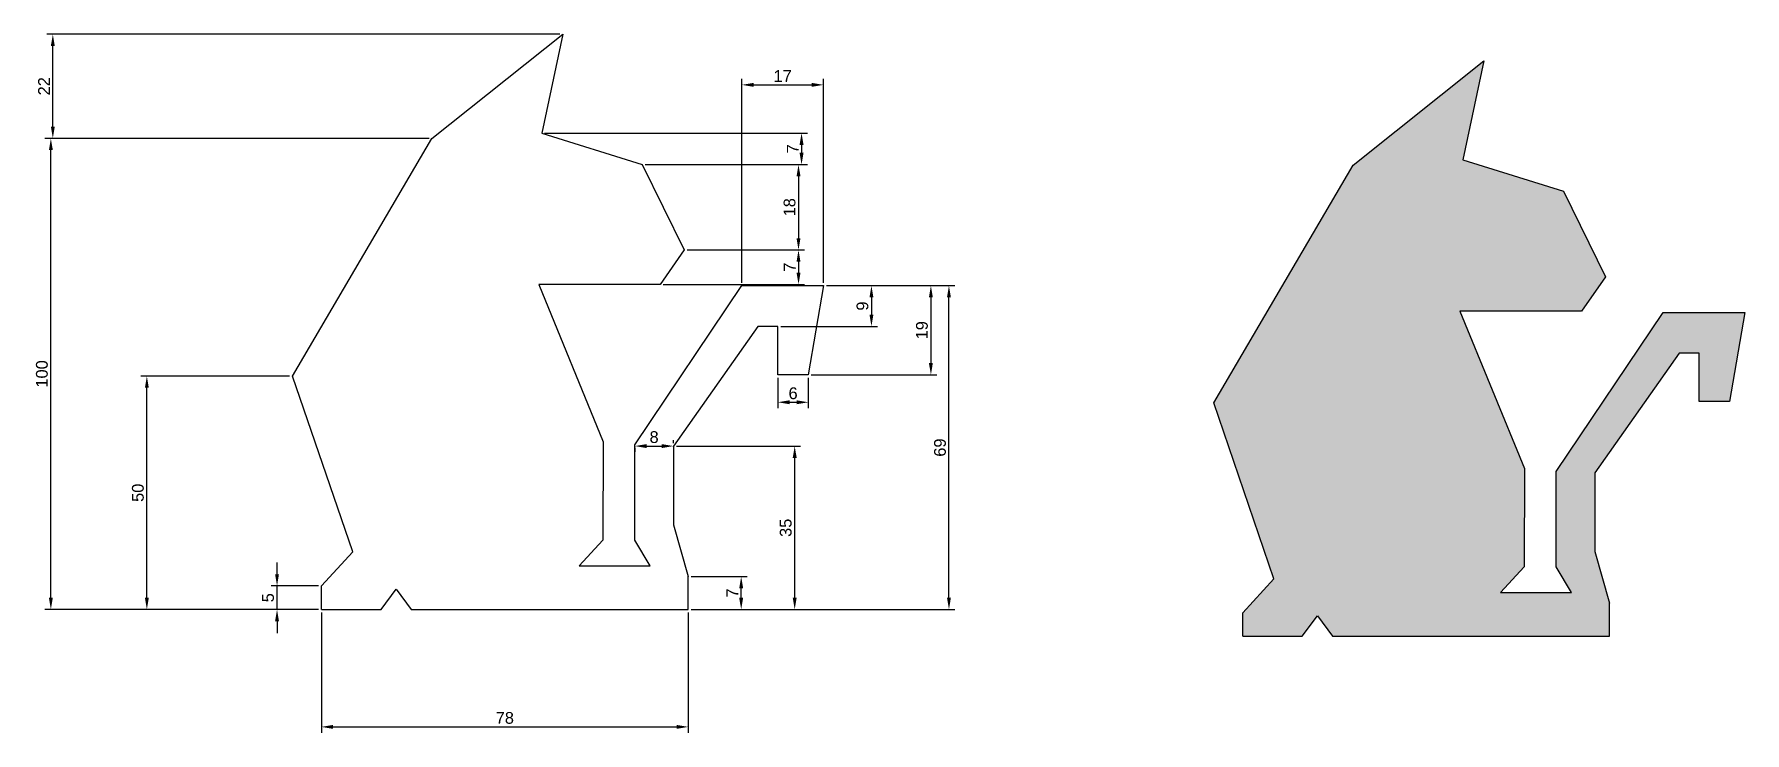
# Model space of a CAD drawing. Header units: millimetres. Extents: x 251 to 614, y 659 to 807.
import ezdxf

# ---------------------------------------------------------------- set-up
doc = ezdxf.new("R2010")
doc.units = ezdxf.units.MM
doc.styles.get("Standard").update_dxf_attribs({"font": 'arial.ttf'})
doc.dimstyles.new('ISO-25', dxfattribs={"dimtxt": 2.5, "dimasz": 2.5, "dimexe": 1.25, "dimexo": 0.625, "dimtad": 1, "dimdec": 0, "dimtxsty": 'Standard', "dimcen": 2.5, "dimclrd": 3, "dimclrt": 2, "dimadec": 0, "dimazin": 0, "dimtfac": 1, "dimtdec": 0, "dimtmove": 0, "dimatfit": 3, "dimfxl": 1, "dimarcsym": 0})

# ---------------------------------------------------------------- blocks, each defined once
blk = doc.blocks.new('*D100')
at = {"color": 0, "lineweight": -2, "transparency": 16777216}
for p, q in [((311.57, 684.21), (311.57, 658.64)), ((389.57, 684.21), (389.57, 658.64))]:
    blk.add_line(p, q, dxfattribs=at)
at = {"color": 3, "lineweight": -2, "transparency": 16777216}
blk.add_line((314.07, 659.89), (387.07, 659.89), dxfattribs=at)
at = {"color": 3, "transparency": 16777216}
for points in [[(314.07, 660.31), (314.07, 659.48), (311.57, 659.89)], [(387.07, 660.31), (387.07, 659.48), (389.57, 659.89)]]:
    blk.add_solid(points, dxfattribs=at)
at = {"layer": 'Defpoints', "color": 0, "transparency": 16777216}
for p in [(311.57, 684.84), (389.57, 684.84), (389.57, 659.89)]:
    blk.add_point(p, dxfattribs=at)
at = {"color": 2, "transparency": 16777216, "insert": (350.57, 661.79), "char_height": 2.5, "attachment_point": 5}
blk.add_mtext('78', dxfattribs=at)
blk = doc.blocks.new('*D101')
at = {"color": 0, "lineweight": -2, "transparency": 16777216}
for p, q in [((390.2, 691.84), (402.07, 691.84)), ((390.2, 684.84), (402.07, 684.84))]:
    blk.add_line(p, q, dxfattribs=at)
at = {"color": 3, "lineweight": -2, "transparency": 16777216}
blk.add_line((400.82, 687.34), (400.82, 689.34), dxfattribs=at)
at = {"color": 3, "transparency": 16777216}
for points in [[(400.4, 689.34), (401.24, 689.34), (400.82, 691.84)], [(400.4, 687.34), (401.24, 687.34), (400.82, 684.84)]]:
    blk.add_solid(points, dxfattribs=at)
at = {"layer": 'Defpoints', "color": 0, "transparency": 16777216}
for p in [(389.57, 691.84), (400.82, 691.84), (389.57, 684.84)]:
    blk.add_point(p, dxfattribs=at)
at = {"color": 2, "transparency": 16777216, "insert": (398.95, 688.34), "char_height": 2.5, "attachment_point": 5, "rotation": 90}
blk.add_mtext('7', dxfattribs=at)
blk = doc.blocks.new('*D102')
at = {"color": 3, "lineweight": -2, "transparency": 16777216}
for p, q in [((302.14, 692.34), (302.14, 694.84)), ((302.14, 684.84), (302.14, 689.84)), ((302.14, 682.34), (302.14, 679.84))]:
    blk.add_line(p, q, dxfattribs=at)
at = {"color": 0, "lineweight": -2, "transparency": 16777216}
for p, q in [((310.95, 689.84), (300.89, 689.84)), ((310.95, 684.84), (300.89, 684.84))]:
    blk.add_line(p, q, dxfattribs=at)
at = {"color": 3, "transparency": 16777216}
for points in [[(301.72, 692.34), (302.55, 692.34), (302.14, 689.84)], [(301.72, 682.34), (302.55, 682.34), (302.14, 684.84)]]:
    blk.add_solid(points, dxfattribs=at)
at = {"layer": 'Defpoints', "color": 0, "transparency": 16777216}
for p in [(302.14, 689.84), (311.57, 689.84), (311.57, 684.84)]:
    blk.add_point(p, dxfattribs=at)
at = {"color": 2, "transparency": 16777216, "insert": (300.24, 687.34), "char_height": 2.5, "attachment_point": 5, "rotation": 90}
blk.add_mtext('5', dxfattribs=at)
blk = doc.blocks.new('*D103')
at = {"color": 0, "lineweight": -2, "transparency": 16777216}
for p, q in [((304.78, 734.45), (273.21, 734.45)), ((310.95, 684.84), (273.21, 684.84))]:
    blk.add_line(p, q, dxfattribs=at)
at = {"color": 3, "lineweight": -2, "transparency": 16777216}
blk.add_line((274.46, 687.34), (274.46, 731.95), dxfattribs=at)
at = {"color": 3, "transparency": 16777216}
for points in [[(274.05, 731.95), (274.88, 731.95), (274.46, 734.45)], [(274.05, 687.34), (274.88, 687.34), (274.46, 684.84)]]:
    blk.add_solid(points, dxfattribs=at)
at = {"layer": 'Defpoints', "color": 0, "transparency": 16777216}
for p in [(274.46, 734.45), (305.41, 734.45), (311.57, 684.84)]:
    blk.add_point(p, dxfattribs=at)
at = {"color": 2, "transparency": 16777216, "insert": (272.56, 709.64), "char_height": 2.5, "attachment_point": 5, "rotation": 90}
blk.add_mtext('50', dxfattribs=at)
blk = doc.blocks.new('*D104')
at = {"color": 0, "lineweight": -2, "transparency": 16777216}
for p, q in [((334.45, 784.96), (252.8, 784.96)), ((310.95, 684.84), (252.8, 684.84))]:
    blk.add_line(p, q, dxfattribs=at)
at = {"color": 3, "lineweight": -2, "transparency": 16777216}
blk.add_line((254.05, 687.34), (254.05, 782.46), dxfattribs=at)
at = {"color": 3, "transparency": 16777216}
for points in [[(253.64, 782.46), (254.47, 782.46), (254.05, 784.96)], [(253.64, 687.34), (254.47, 687.34), (254.05, 684.84)]]:
    blk.add_solid(points, dxfattribs=at)
at = {"layer": 'Defpoints', "color": 0, "transparency": 16777216}
for p in [(254.05, 784.96), (335.08, 784.96), (311.57, 684.84)]:
    blk.add_point(p, dxfattribs=at)
at = {"color": 2, "transparency": 16777216, "insert": (252.15, 734.9), "char_height": 2.5, "attachment_point": 5, "rotation": 90}
blk.add_mtext('100', dxfattribs=at)
blk = doc.blocks.new('*D105')
at = {"color": 0, "lineweight": -2, "transparency": 16777216}
for p, q in [((362.25, 807.09), (253.22, 807.09)), ((334.45, 784.96), (253.22, 784.96))]:
    blk.add_line(p, q, dxfattribs=at)
at = {"color": 3, "lineweight": -2, "transparency": 16777216}
blk.add_line((254.47, 787.46), (254.47, 804.59), dxfattribs=at)
at = {"color": 3, "transparency": 16777216}
for points in [[(254.05, 804.59), (254.89, 804.59), (254.47, 807.09)], [(254.05, 787.46), (254.89, 787.46), (254.47, 784.96)]]:
    blk.add_solid(points, dxfattribs=at)
at = {"layer": 'Defpoints', "color": 0, "transparency": 16777216}
for p in [(254.47, 807.09), (362.88, 807.09), (335.08, 784.96)]:
    blk.add_point(p, dxfattribs=at)
at = {"color": 2, "transparency": 16777216, "insert": (252.59, 796.03), "char_height": 2.5, "attachment_point": 5, "rotation": 90}
blk.add_mtext('22', dxfattribs=at)
blk = doc.blocks.new('*D106')
at = {"color": 0, "lineweight": -2, "transparency": 16777216}
for p, q in [((359.04, 786.08), (414.91, 786.08)), ((380.39, 779.39), (414.91, 779.39))]:
    blk.add_line(p, q, dxfattribs=at)
at = {"color": 3, "lineweight": -2, "transparency": 16777216}
blk.add_line((413.66, 783.58), (413.66, 781.89), dxfattribs=at)
at = {"color": 3, "transparency": 16777216}
for points in [[(413.24, 783.58), (414.08, 783.58), (413.66, 786.08)], [(413.24, 781.89), (414.08, 781.89), (413.66, 779.39)]]:
    blk.add_solid(points, dxfattribs=at)
at = {"layer": 'Defpoints', "color": 0, "transparency": 16777216}
for p in [(358.41, 786.08), (379.76, 779.39), (413.66, 779.39)]:
    blk.add_point(p, dxfattribs=at)
at = {"color": 2, "transparency": 16777216, "insert": (411.79, 782.74), "char_height": 2.5, "attachment_point": 5, "rotation": 90}
blk.add_mtext('7', dxfattribs=at)
blk = doc.blocks.new('*D107')
at = {"color": 0, "lineweight": -2, "transparency": 16777216}
for p, q in [((380.39, 779.39), (414.26, 779.39)), ((389.31, 761.24), (414.26, 761.24))]:
    blk.add_line(p, q, dxfattribs=at)
at = {"color": 3, "lineweight": -2, "transparency": 16777216}
blk.add_line((413.01, 776.89), (413.01, 763.74), dxfattribs=at)
at = {"color": 3, "transparency": 16777216}
for points in [[(412.59, 776.89), (413.43, 776.89), (413.01, 779.39)], [(412.59, 763.74), (413.43, 763.74), (413.01, 761.24)]]:
    blk.add_solid(points, dxfattribs=at)
at = {"layer": 'Defpoints', "color": 0, "transparency": 16777216}
for p in [(379.76, 779.39), (388.69, 761.24), (413.01, 761.24)]:
    blk.add_point(p, dxfattribs=at)
at = {"color": 2, "transparency": 16777216, "insert": (411.11, 770.32), "char_height": 2.5, "attachment_point": 5, "rotation": 90}
blk.add_mtext('18', dxfattribs=at)
blk = doc.blocks.new('*D108')
at = {"color": 0, "lineweight": -2, "transparency": 16777216}
for p, q in [((389.31, 761.24), (414.26, 761.24)), ((384.21, 753.92), (414.26, 753.92))]:
    blk.add_line(p, q, dxfattribs=at)
at = {"color": 3, "lineweight": -2, "transparency": 16777216}
blk.add_line((413.01, 758.74), (413.01, 756.42), dxfattribs=at)
at = {"color": 3, "transparency": 16777216}
for points in [[(412.59, 758.74), (413.43, 758.74), (413.01, 761.24)], [(412.59, 756.42), (413.43, 756.42), (413.01, 753.92)]]:
    blk.add_solid(points, dxfattribs=at)
at = {"layer": 'Defpoints', "color": 0, "transparency": 16777216}
for p in [(388.69, 761.24), (383.59, 753.92), (413.01, 753.92)]:
    blk.add_point(p, dxfattribs=at)
at = {"color": 2, "transparency": 16777216, "insert": (411.13, 757.58), "char_height": 2.5, "attachment_point": 5, "rotation": 90}
blk.add_mtext('7', dxfattribs=at)
blk = doc.blocks.new('*D109')
at = {"color": 0, "lineweight": -2, "transparency": 16777216}
for p, q in [((400.96, 754.29), (400.96, 797.58)), ((418.32, 754.29), (418.32, 797.58))]:
    blk.add_line(p, q, dxfattribs=at)
at = {"color": 3, "lineweight": -2, "transparency": 16777216}
blk.add_line((403.46, 796.33), (415.82, 796.33), dxfattribs=at)
at = {"color": 3, "transparency": 16777216}
for points in [[(403.46, 796.75), (403.46, 795.92), (400.96, 796.33)], [(415.82, 796.75), (415.82, 795.92), (418.32, 796.33)]]:
    blk.add_solid(points, dxfattribs=at)
at = {"layer": 'Defpoints', "color": 0, "transparency": 16777216}
for p in [(418.32, 796.33), (400.96, 753.67), (418.32, 753.67)]:
    blk.add_point(p, dxfattribs=at)
at = {"color": 2, "transparency": 16777216, "insert": (409.64, 798.21), "char_height": 2.5, "attachment_point": 5}
blk.add_mtext('17', dxfattribs=at)
blk = doc.blocks.new('*D110')
at = {"color": 0, "lineweight": -2, "transparency": 16777216}
for p, q in [((418.95, 753.67), (429.77, 753.67)), ((409.26, 744.99), (429.77, 744.99))]:
    blk.add_line(p, q, dxfattribs=at)
at = {"color": 3, "lineweight": -2, "transparency": 16777216}
blk.add_line((428.52, 751.17), (428.52, 747.49), dxfattribs=at)
at = {"color": 3, "transparency": 16777216}
for points in [[(428.1, 751.17), (428.93, 751.17), (428.52, 753.67)], [(428.1, 747.49), (428.93, 747.49), (428.52, 744.99)]]:
    blk.add_solid(points, dxfattribs=at)
at = {"layer": 'Defpoints', "color": 0, "transparency": 16777216}
for p in [(418.32, 753.67), (408.63, 744.99), (428.52, 744.99)]:
    blk.add_point(p, dxfattribs=at)
at = {"color": 2, "transparency": 16777216, "insert": (426.62, 749.33), "char_height": 2.5, "attachment_point": 5, "rotation": 90}
blk.add_mtext('9', dxfattribs=at)
blk = doc.blocks.new('*D111')
at = {"color": 0, "lineweight": -2, "transparency": 16777216}
for p, q in [((418.95, 753.67), (442.41, 753.67)), ((415.72, 734.7), (442.41, 734.7))]:
    blk.add_line(p, q, dxfattribs=at)
at = {"color": 3, "lineweight": -2, "transparency": 16777216}
blk.add_line((441.16, 751.17), (441.16, 737.2), dxfattribs=at)
at = {"color": 3, "transparency": 16777216}
for points in [[(440.74, 751.17), (441.57, 751.17), (441.16, 753.67)], [(440.74, 737.2), (441.57, 737.2), (441.16, 734.7)]]:
    blk.add_solid(points, dxfattribs=at)
at = {"layer": 'Defpoints', "color": 0, "transparency": 16777216}
for p in [(418.32, 753.67), (415.09, 734.7), (441.16, 734.7)]:
    blk.add_point(p, dxfattribs=at)
at = {"color": 2, "transparency": 16777216, "insert": (439.26, 744.18), "char_height": 2.5, "attachment_point": 5, "rotation": 90}
blk.add_mtext('19', dxfattribs=at)
blk = doc.blocks.new('*D112')
at = {"color": 0, "lineweight": -2, "transparency": 16777216}
for p, q in [((408.63, 734.07), (408.63, 727.63)), ((415.09, 734.07), (415.09, 727.63))]:
    blk.add_line(p, q, dxfattribs=at)
at = {"color": 3, "lineweight": -2, "transparency": 16777216}
blk.add_line((411.13, 728.88), (412.59, 728.88), dxfattribs=at)
at = {"color": 3, "transparency": 16777216}
for points in [[(411.13, 729.3), (411.13, 728.46), (408.63, 728.88)], [(412.59, 729.3), (412.59, 728.46), (415.09, 728.88)]]:
    blk.add_solid(points, dxfattribs=at)
at = {"layer": 'Defpoints', "color": 0, "transparency": 16777216}
for p in [(408.63, 734.7), (415.09, 734.7), (415.09, 728.88)]:
    blk.add_point(p, dxfattribs=at)
at = {"color": 2, "transparency": 16777216, "insert": (411.86, 730.78), "char_height": 2.5, "attachment_point": 5}
blk.add_mtext('6', dxfattribs=at)
blk = doc.blocks.new('*D113')
at = {"color": 0, "lineweight": -2, "transparency": 16777216}
for p, q in [((386.42, 720.19), (386.42, 720.82)), ((378.2, 719.21), (378.2, 718.32))]:
    blk.add_line(p, q, dxfattribs=at)
at = {"color": 3, "lineweight": -2, "transparency": 16777216}
blk.add_line((380.7, 719.57), (383.92, 719.57), dxfattribs=at)
at = {"color": 3, "transparency": 16777216}
for points in [[(380.7, 719.98), (380.7, 719.15), (378.2, 719.57)], [(383.92, 719.98), (383.92, 719.15), (386.42, 719.57)]]:
    blk.add_solid(points, dxfattribs=at)
at = {"layer": 'Defpoints', "color": 0, "transparency": 16777216}
for p in [(378.2, 719.83), (386.42, 719.57), (386.42, 719.57)]:
    blk.add_point(p, dxfattribs=at)
at = {"color": 2, "transparency": 16777216, "insert": (382.31, 721.47), "char_height": 2.5, "attachment_point": 5}
blk.add_mtext('8', dxfattribs=at)
blk = doc.blocks.new('*D114')
at = {"color": 0, "lineweight": -2, "transparency": 16777216}
for p, q in [((387.04, 719.57), (413.45, 719.57)), ((390.2, 684.84), (413.45, 684.84))]:
    blk.add_line(p, q, dxfattribs=at)
at = {"color": 3, "lineweight": -2, "transparency": 16777216}
blk.add_line((412.2, 687.34), (412.2, 717.07), dxfattribs=at)
at = {"color": 3, "transparency": 16777216}
for points in [[(411.78, 717.07), (412.62, 717.07), (412.2, 719.57)], [(411.78, 687.34), (412.62, 687.34), (412.2, 684.84)]]:
    blk.add_solid(points, dxfattribs=at)
at = {"layer": 'Defpoints', "color": 0, "transparency": 16777216}
for p in [(386.42, 719.57), (412.2, 719.57), (389.57, 684.84)]:
    blk.add_point(p, dxfattribs=at)
at = {"color": 2, "transparency": 16777216, "insert": (410.3, 702.2), "char_height": 2.5, "attachment_point": 5, "rotation": 90}
blk.add_mtext('35', dxfattribs=at)
blk = doc.blocks.new('*D115')
at = {"color": 0, "lineweight": -2, "transparency": 16777216}
for p, q in [((418.95, 753.67), (446.25, 753.67)), ((390.2, 684.84), (446.25, 684.84))]:
    blk.add_line(p, q, dxfattribs=at)
at = {"color": 3, "lineweight": -2, "transparency": 16777216}
blk.add_line((445, 687.34), (445, 751.17), dxfattribs=at)
at = {"color": 3, "transparency": 16777216}
for points in [[(444.58, 751.17), (445.41, 751.17), (445, 753.67)], [(444.58, 687.34), (445.41, 687.34), (445, 684.84)]]:
    blk.add_solid(points, dxfattribs=at)
at = {"layer": 'Defpoints', "color": 0, "transparency": 16777216}
for p in [(418.32, 753.67), (445, 753.67), (389.57, 684.84)]:
    blk.add_point(p, dxfattribs=at)
at = {"color": 2, "transparency": 16777216, "insert": (443.1, 719.25), "char_height": 2.5, "attachment_point": 5, "rotation": 90}
blk.add_mtext('69', dxfattribs=at)

msp = doc.modelspace()

# ---------------------------------------------------------------- hatches: boundary and pattern name
at = {"true_color": 0x000000}
h = msp.add_hatch(color=18, dxfattribs=at)
h.dxf.hatch_style = 1
h.paths.add_polyline_path([(553.65, 748.24), (579.47, 748.24), (584.56, 755.57), (575.64, 773.71), (554.29, 780.4), (558.75, 801.42), (530.95, 779.28), (501.28, 728.77), (514.1, 691.39), (507.45, 684.16), (507.45, 679.16), (520.13, 679.16), (523.36, 683.48), (526.55, 679.16), (585.45, 679.16), (585.45, 686.16), (582.3, 697.14), (582.3, 713.89), (600.27, 739.31), (604.51, 739.31), (604.51, 729.02), (610.97, 729.02), (614.2, 747.99), (596.84, 747.99), (574.08, 714.15), (574.08, 693.9), (577.38, 688.47), (562.28, 688.47), (567.32, 693.9), (567.36, 714.81)])

# ---------------------------------------------------------------- linework, layer by layer
for p, q in [((335.08, 784.96), (362.88, 807.09)), ((362.88, 807.09), (358.41, 786.08)), ((530.95, 779.28), (558.75, 801.42)), ((558.75, 801.42), (554.29, 780.4)), ((358.41, 786.08), (379.76, 779.39)), ((305.41, 734.45), (335.08, 784.96)), ((379.76, 779.39), (388.69, 761.24)), ((501.28, 728.77), (530.95, 779.28)), ((554.29, 780.4), (575.64, 773.71)), ((575.64, 773.71), (584.56, 755.57)), ((388.69, 761.24), (383.59, 753.92)), ((383.59, 753.92), (357.78, 753.92)), ((357.78, 753.92), (371.48, 720.49)), ((378.2, 719.83), (400.96, 753.67)), ((400.96, 753.67), (418.32, 753.67)), ((418.32, 753.67), (415.09, 734.7)), ((584.56, 755.57), (579.47, 748.24)), ((579.47, 748.24), (553.65, 748.24)), ((553.65, 748.24), (567.36, 714.81)), ((574.08, 714.15), (596.84, 747.99)), ((596.84, 747.99), (614.2, 747.99)), ((614.2, 747.99), (610.97, 729.02)), ((404.39, 744.99), (386.42, 719.57)), ((408.63, 744.99), (404.39, 744.99)), ((408.63, 734.7), (408.63, 744.99)), ((600.27, 739.31), (582.3, 713.89)), ((604.51, 739.31), (600.27, 739.31)), ((604.51, 729.02), (604.51, 739.31)), ((415.09, 734.7), (408.63, 734.7)), ((318.22, 697.07), (305.41, 734.45)), ((514.1, 691.39), (501.28, 728.77)), ((610.97, 729.02), (604.51, 729.02)), ((371.48, 720.49), (371.44, 699.58)), ((378.2, 699.57), (378.2, 719.83)), ((386.42, 719.57), (386.42, 702.82)), ((567.36, 714.81), (567.32, 693.9)), ((574.08, 693.9), (574.08, 714.15)), ((582.3, 713.89), (582.3, 697.14)), ((386.42, 702.82), (389.57, 691.84)), ((371.44, 699.58), (366.41, 694.15)), ((381.5, 694.15), (378.2, 699.57)), ((311.57, 689.84), (318.22, 697.07)), ((582.3, 697.14), (585.45, 686.16)), ((366.41, 694.15), (381.5, 694.15)), ((389.57, 684.84), (389.57, 691.84)), ((507.45, 684.16), (514.1, 691.39)), ((567.32, 693.9), (562.28, 688.47)), ((577.38, 688.47), (574.08, 693.9)), ((311.57, 684.84), (311.57, 689.84)), ((324.26, 684.84), (327.48, 689.16)), ((327.48, 689.16), (330.67, 684.84)), ((562.28, 688.47), (577.38, 688.47)), ((311.57, 684.84), (324.26, 684.84)), ((330.67, 684.84), (389.57, 684.84)), ((507.45, 679.16), (507.45, 684.16)), ((585.45, 679.16), (585.45, 686.16)), ((520.13, 679.16), (523.36, 683.48)), ((523.36, 683.48), (526.55, 679.16)), ((507.45, 679.16), (520.13, 679.16)), ((526.55, 679.16), (585.45, 679.16))]:
    msp.add_line(p, q)

# ---------------------------------------------------------------- dimensions: what is measured, and where the dimension line sits
for base, p1, p2, picture, middle in [((254.47, 807.09), (335.08, 784.96), (362.88, 807.09), '*D105', (252.59, 796.03)), ((413.66, 779.39), (358.41, 786.08), (379.76, 779.39), '*D106', (411.79, 782.74)), ((254.05, 784.96), (311.57, 684.84), (335.08, 784.96), '*D104', (252.15, 734.9)), ((413.01, 761.24), (379.76, 779.39), (388.69, 761.24), '*D107', (411.11, 770.32)), ((413.01, 753.92), (388.69, 761.24), (383.59, 753.92), '*D108', (411.13, 757.58)), ((445, 753.67), (389.57, 684.84), (418.32, 753.67), '*D115', (443.1, 719.25)), ((428.52, 744.99), (418.32, 753.67), (408.63, 744.99), '*D110', (426.62, 749.33)), ((441.16, 734.7), (418.32, 753.67), (415.09, 734.7), '*D111', (439.26, 744.18)), ((274.46, 734.45), (311.57, 684.84), (305.41, 734.45), '*D103', (272.56, 709.64)), ((412.2, 719.57), (389.57, 684.84), (386.42, 719.57), '*D114', (410.3, 702.2)), ((302.14, 689.84), (311.57, 684.84), (311.57, 689.84), '*D102', (300.24, 687.34)), ((400.82, 691.84), (389.57, 684.84), (389.57, 691.84), '*D101', (398.95, 688.34))]:
    dim = msp.add_linear_dim(base=base, p1=p1, p2=p2, angle=90, dimstyle='ISO-25')
    dim.commit()
    dim.dimension.update_dxf_attribs({"geometry": picture, "text_midpoint": middle})
for base, p1, p2, picture, middle in [((418.32, 796.33), (400.96, 753.67), (418.32, 753.67), '*D109', (409.64, 798.21)), ((415.09, 728.88), (408.63, 734.7), (415.09, 734.7), '*D112', (411.86, 730.78)), ((386.42, 719.57), (378.2, 719.83), (386.42, 719.57), '*D113', (382.31, 721.47)), ((389.57, 659.89), (311.57, 684.84), (389.57, 684.84), '*D100', (350.57, 661.79))]:
    dim = msp.add_linear_dim(base=base, p1=p1, p2=p2, dimstyle='ISO-25')
    dim.commit()
    dim.dimension.update_dxf_attribs({"geometry": picture, "text_midpoint": middle})

doc.saveas('drawing.dxf')
